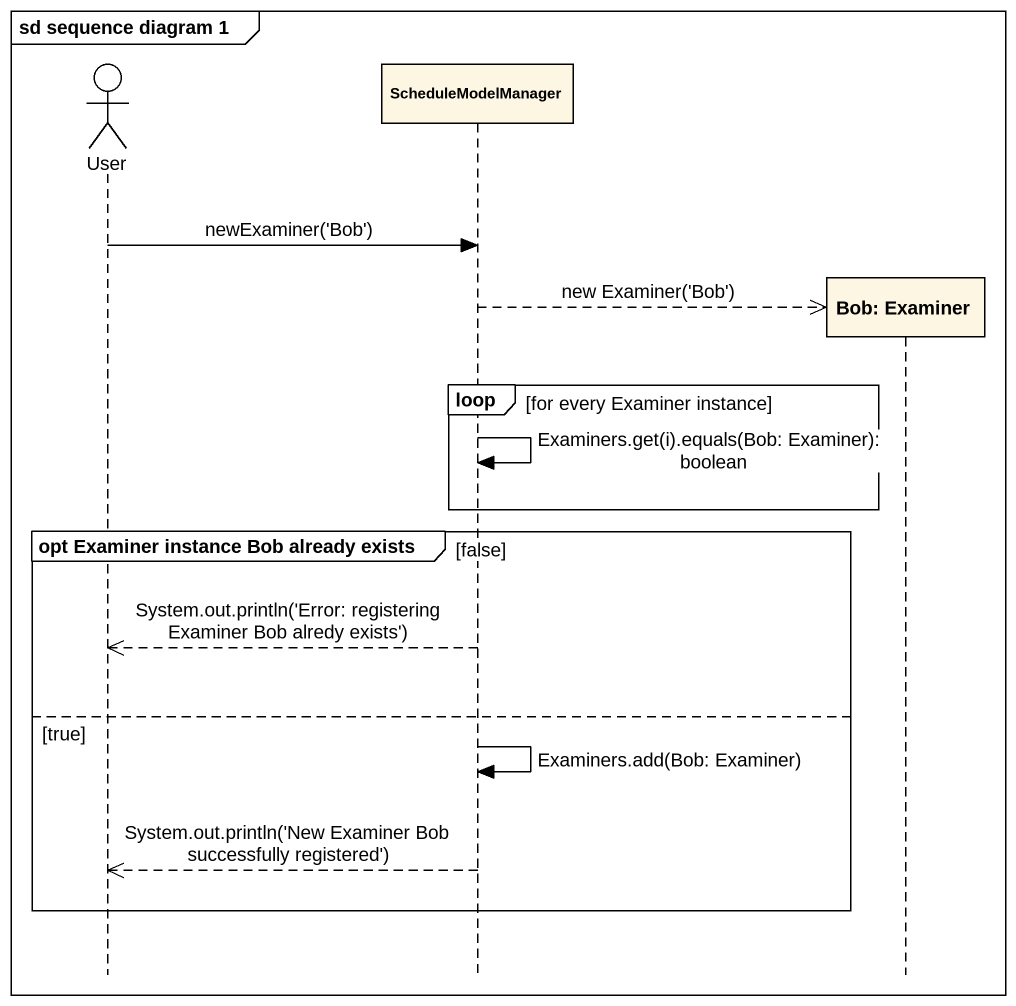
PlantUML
@startuml
mainframe sd sequence diagram 1
hide footbox
actor User
participant ScheduleModelManager
participant "Bob: Examiner" as Bob_Examiner

User -> ScheduleModelManager : newExaminer('Bob')
ScheduleModelManager -->> Bob_Examiner ** : new Examiner('Bob')
loop for every Examiner instance
  ScheduleModelManager -> ScheduleModelManager : Examiners.get(i).equals(Bob: Examiner): boolean
end
group opt Examiner instance Bob already exists [false]
  ScheduleModelManager -->> User : System.out.println('Error: registering Examiner Bob alredy exists')
else true
  ScheduleModelManager -> ScheduleModelManager : Examiners.add(Bob: Examiner)
  ScheduleModelManager -->> User : System.out.println('New Examiner Bob successfully registered')
end
@enduml
